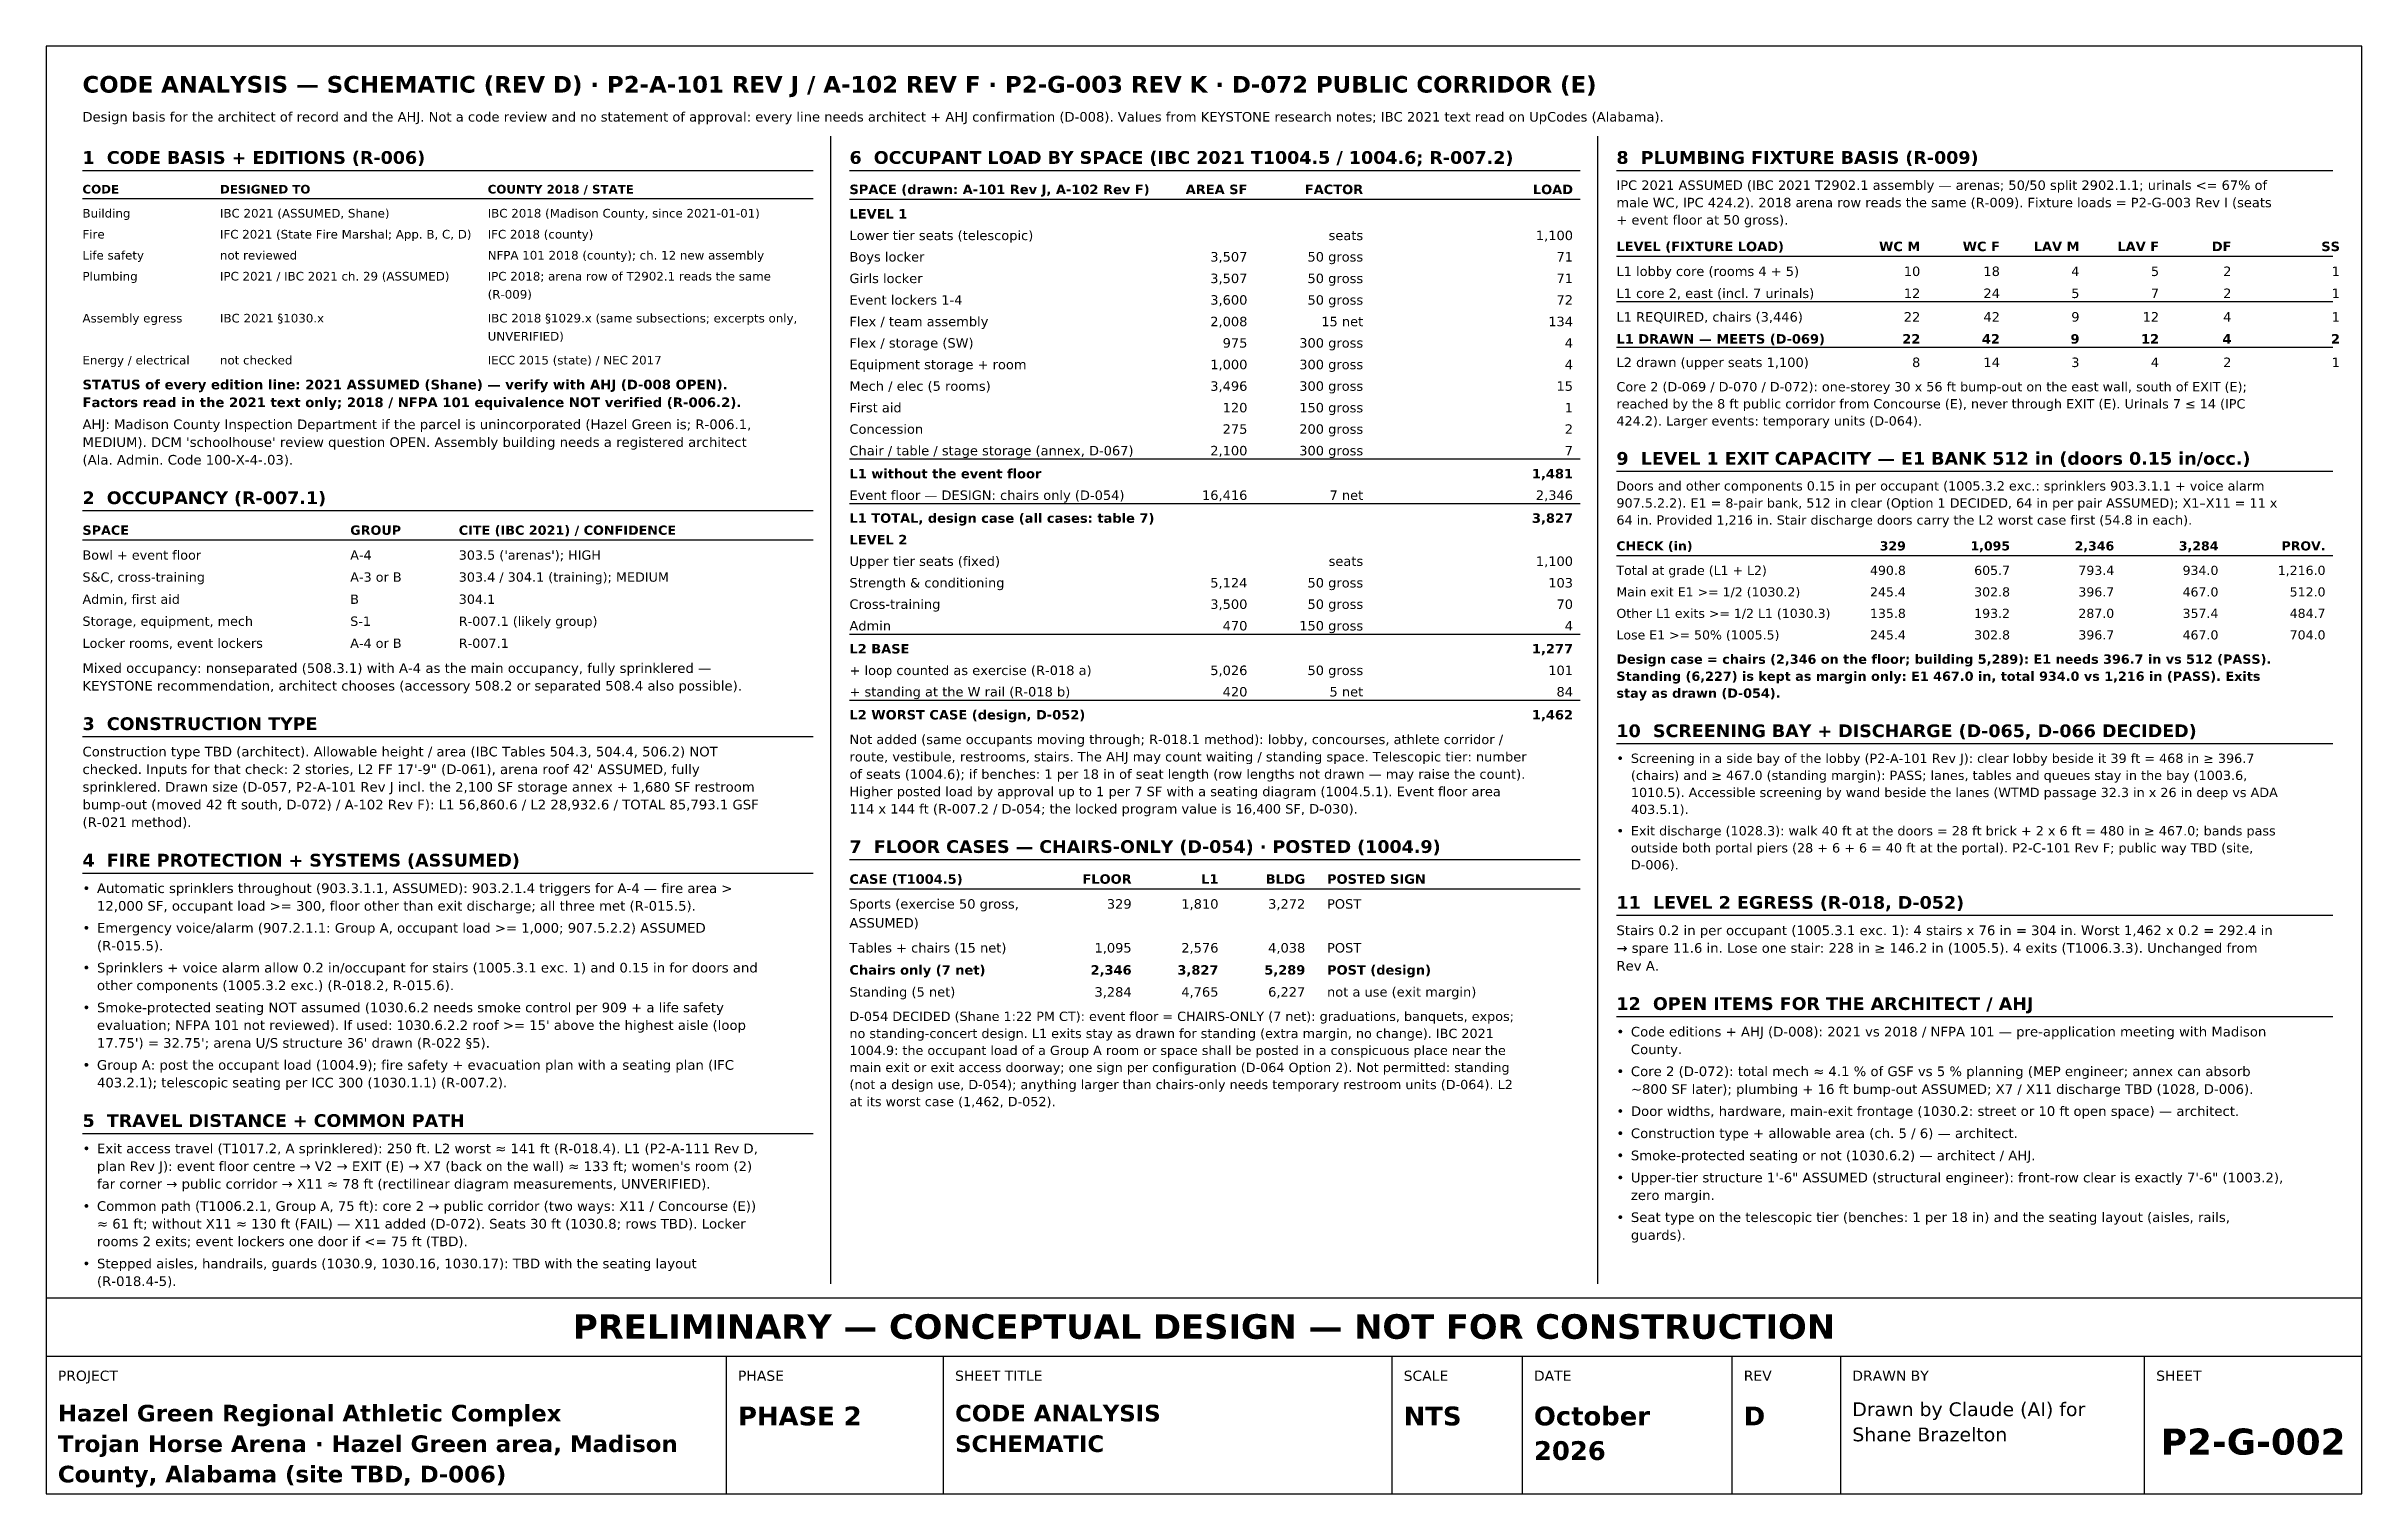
# Model space of a CAD drawing. Header units: inches. Extents: x 0.5 to 16.5, y 0.5 to 10.5.
import ezdxf
from ezdxf.enums import TextEntityAlignment as Align

# ---------------------------------------------------------------- set-up
doc = ezdxf.new("R2010")
doc.units = ezdxf.units.IN
doc.header["$MEASUREMENT"] = 0
for name, color, linetype in [('A-ANNO-TEXT', 7, 'Continuous'), ('G-ANNO-TABL', 7, 'Continuous'), ('G-ANNO-TTLB', 7, 'Continuous')]:
    doc.layers.add(name, color=color, linetype=linetype)
doc.styles.add('KS-BOLD', font='DejaVuSans-Bold.ttf')
doc.styles.add('KS-REG', font='DejaVuSans.ttf')

msp = doc.modelspace()

# ---------------------------------------------------------------- linework, layer by layer
at = {"layer": 'A-ANNO-TEXT'}
for p, q in [((5.92, 9.88), (5.92, 1.95)), ((11.22, 9.88), (11.22, 1.95)), ((0.75, 9.643), (5.8, 9.643)), ((6.05, 9.643), (11.1, 9.643)), ((11.35, 9.643), (16.3, 9.643)), ((11.35, 7.564), (16.3, 7.564)), ((0.75, 7.292), (5.8, 7.292)), ((0.75, 5.731), (5.8, 5.731)), ((11.35, 5.682), (16.3, 5.682)), ((6.05, 4.882), (11.1, 4.882)), ((0.75, 4.788), (5.8, 4.788)), ((11.35, 4.496), (16.3, 4.496)), ((11.35, 3.797), (16.3, 3.797)), ((0.75, 2.989), (5.8, 2.989))]:
    msp.add_line(p, q, dxfattribs=at)
at = {"layer": 'G-ANNO-TABL'}
for p, q in [((0.75, 9.448), (5.8, 9.448)), ((6.05, 9.444), (11.1, 9.444)), ((11.35, 9.05), (16.3, 9.05)), ((11.35, 8.736), (16.3, 8.736)), ((11.35, 8.421), (16.3, 8.421)), ((6.05, 7.649), (11.1, 7.649)), ((6.05, 7.341), (11.1, 7.341)), ((0.75, 7.09), (5.8, 7.09)), ((11.35, 6.982), (16.3, 6.982)), ((6.05, 6.439), (11.1, 6.439)), ((6.05, 5.983), (11.1, 5.983)), ((6.05, 4.679), (11.1, 4.679))]:
    msp.add_line(p, q, dxfattribs=at)
at = {"layer": 'G-ANNO-TTLB'}
for p, q in [((0.5, 1.45), (16.5, 1.45)), ((5.2, 0.5), (5.2, 1.45)), ((6.7, 0.5), (6.7, 1.45)), ((9.8, 0.5), (9.8, 1.45)), ((10.7, 0.5), (10.7, 1.45)), ((12.15, 0.5), (12.15, 1.45)), ((12.9, 0.5), (12.9, 1.45)), ((15, 0.5), (15, 1.45))]:
    msp.add_line(p, q, dxfattribs=at)
for points in [[(0.5, 0.5), (16.5, 0.5), (16.5, 10.5), (0.5, 10.5)], [(0.5, 1.45), (16.5, 1.45), (16.5, 1.85), (0.5, 1.85)]]:
    msp.add_lwpolyline(points, close=True, dxfattribs=at)

# ---------------------------------------------------------------- texts
at = {"layer": 'A-ANNO-TEXT'}
for s, height, style, p in [('CODE ANALYSIS — SCHEMATIC (REV D) · P2-A-101 REV J / A-102 REV F · P2-G-003 REV K · D-072 PUBLIC CORRIDOR (E)', 0.115, 'KS-BOLD', (0.75, 10.18)), ('Design basis for the architect of record and the AHJ. Not a code review and no statement of approval: every line needs architect + AHJ confirmation (D-008). Values from KEYSTONE research notes; IBC 2021 text read on UpCodes (Alabama).', 0.066, 'KS-REG', (0.75, 9.98)), ('1  CODE BASIS + EDITIONS (R-006)', 0.08806, 'KS-BOLD', (0.75, 9.688)), ('6  OCCUPANT LOAD BY SPACE (IBC 2021 T1004.5 / 1004.6; R-007.2)', 0.08806, 'KS-BOLD', (6.05, 9.688)), ('8  PLUMBING FIXTURE BASIS (R-009)', 0.08806, 'KS-BOLD', (11.35, 9.688)), ('male WC, IPC 424.2). 2018 arena row reads the same (R-009). Fixture loads = P2-G-003 Rev I (seats', 0.06545, 'KS-REG', (11.35, 9.388)), ('IPC 2021 ASSUMED (IBC 2021 T2902.1 assembly — arenas; 50/50 split 2902.1.1; urinals <= 67% of', 0.06545, 'KS-REG', (11.35, 9.508)), ('+ event floor at 50 gross).', 0.06545, 'KS-REG', (11.35, 9.268)), ('STATUS of every edition line: 2021 ASSUMED (Shane) — verify with AHJ (D-008 OPEN).', 0.06664, 'KS-BOLD', (0.75, 8.13)), ('Core 2 (D-069 / D-070 / D-072): one-storey 30 x 56 ft bump-out on the east wall, south of EXIT (E);', 0.06426, 'KS-REG', (11.35, 8.116)), ('Factors read in the 2021 text only; 2018 / NFPA 101 equivalence NOT verified (R-006.2).', 0.06664, 'KS-BOLD', (0.75, 8.007)), ('reached by the 8 ft public corridor from Concourse (E), never through EXIT (E). Urinals 7 ≤ 14 (IPC', 0.06426, 'KS-REG', (11.35, 7.998)), ('AHJ: Madison County Inspection Department if the parcel is unincorporated (Hazel Green is; R-006.1,', 0.06664, 'KS-REG', (0.75, 7.855)), ('424.2). Larger events: temporary units (D-064).', 0.06426, 'KS-REG', (11.35, 7.88)), ("MEDIUM). DCM 'schoolhouse' review question OPEN. Assembly building needs a registered architect", 0.06664, 'KS-REG', (0.75, 7.732)), ('9  LEVEL 1 EXIT CAPACITY — E1 BANK 512 in (doors 0.15 in/occ.)', 0.08806, 'KS-BOLD', (11.35, 7.609)), ('(Ala. Admin. Code 100-X-4-.03).', 0.06664, 'KS-REG', (0.75, 7.61)), ('2  OCCUPANCY (R-007.1)', 0.08806, 'KS-BOLD', (0.75, 7.337)), ('907.5.2.2). E1 = 8-pair bank, 512 in clear (Option 1 DECIDED, 64 in per pair ASSUMED); X1–X11 = 11 x', 0.06426, 'KS-REG', (11.35, 7.313)), ('Doors and other components 0.15 in per occupant (1005.3.2 exc.: sprinklers 903.3.1.1 + voice alarm', 0.06426, 'KS-REG', (11.35, 7.431)), ('64 in. Provided 1,216 in. Stair discharge doors carry the L2 worst case first (54.8 in each).', 0.06426, 'KS-REG', (11.35, 7.195)), ('Mixed occupancy: nonseparated (508.3.1) with A-4 as the main occupancy, fully sprinklered —', 0.06664, 'KS-REG', (0.75, 6.171)), ('Design case = chairs (2,346 on the floor; building 5,289): E1 needs 396.7 in vs 512 (PASS).', 0.06426, 'KS-BOLD', (11.35, 6.234)), ('KEYSTONE recommendation, architect chooses (accessory 508.2 or separated 508.4 also possible).', 0.06664, 'KS-REG', (0.75, 6.049)), ('Standing (6,227) is kept as margin only: E1 467.0 in, total 934.0 vs 1,216 in (PASS). Exits', 0.06426, 'KS-BOLD', (11.35, 6.116)), ('stay as drawn (D-054).', 0.06426, 'KS-BOLD', (11.35, 5.999)), ('3  CONSTRUCTION TYPE', 0.08806, 'KS-BOLD', (0.75, 5.776)), ('10  SCREENING BAY + DISCHARGE (D-065, D-066 DECIDED)', 0.08806, 'KS-BOLD', (11.35, 5.727)), ('Construction type TBD (architect). Allowable height / area (IBC Tables 504.3, 504.4, 506.2) NOT', 0.06664, 'KS-REG', (0.75, 5.594)), ('route, vestibule, restrooms, stairs. The AHJ may count waiting / standing space. Telescopic tier: number', 0.06545, 'KS-REG', (6.05, 5.559)), ('Not added (same occupants moving through; R-018.1 method): lobby, concourses, athlete corridor /', 0.06545, 'KS-REG', (6.05, 5.679)), ('Screening in a side bay of the lobby (P2-A-101 Rev J): clear lobby beside it 39 ft = 468 in ≥ 396.7', 0.06426, 'KS-REG', (11.45, 5.549)), ('checked. Inputs for that check: 2 stories, L2 FF 17\'-9" (D-061), arena roof 42\' ASSUMED, fully', 0.06664, 'KS-REG', (0.75, 5.472)), ('of seats (1004.6); if benches: 1 per 18 in of seat length (row lengths not drawn — may raise the count).', 0.06545, 'KS-REG', (6.05, 5.439)), ('•', 0.0643, 'KS-REG', (11.35, 5.549)), ('(chairs) and ≥ 467.0 (standing margin): PASS; lanes, tables and queues stay in the bay (1003.6,', 0.06426, 'KS-REG', (11.45, 5.431)), ('sprinklered. Drawn size (D-057, P2-A-101 Rev J incl. the 2,100 SF storage annex + 1,680 SF restroom', 0.06664, 'KS-REG', (0.75, 5.35)), ('bump-out (moved 42 ft south, D-072) / A-102 Rev F): L1 56,860.6 / L2 28,932.6 / TOTAL 85,793.1 GSF', 0.06664, 'KS-REG', (0.75, 5.228)), ('Higher posted load by approval up to 1 per 7 SF with a seating diagram (1004.5.1). Event floor area', 0.06545, 'KS-REG', (6.05, 5.319)), ('1010.5). Accessible screening by wand beside the lanes (WTMD passage 32.3 in x 26 in deep vs ADA', 0.06426, 'KS-REG', (11.45, 5.313)), ('(R-021 method).', 0.06664, 'KS-REG', (0.75, 5.106)), ('114 x 144 ft (R-007.2 / D-054; the locked program value is 16,400 SF, D-030).', 0.06545, 'KS-REG', (6.05, 5.199)), ('403.5.1).', 0.0643, 'KS-REG', (11.45, 5.196)), ('7  FLOOR CASES — CHAIRS-ONLY (D-054) · POSTED (1004.9)', 0.08806, 'KS-BOLD', (6.05, 4.927)), ('•', 0.0643, 'KS-REG', (11.35, 5.048)), ('outside both portal piers (28 + 6 + 6 = 40 ft at the portal). P2-C-101 Rev F; public way TBD (site,', 0.06426, 'KS-REG', (11.45, 4.93)), ('Exit discharge (1028.3): walk 40 ft at the doors = 28 ft brick + 2 x 6 ft = 480 in ≥ 467.0; bands pass', 0.06426, 'KS-REG', (11.45, 5.048)), ('4  FIRE PROTECTION + SYSTEMS (ASSUMED)', 0.08806, 'KS-BOLD', (0.75, 4.833)), ('D-006).', 0.0643, 'KS-REG', (11.45, 4.813)), ('•', 0.0666, 'KS-REG', (0.75, 4.65)), ('Automatic sprinklers throughout (903.3.1.1, ASSUMED): 903.2.1.4 triggers for A-4 — fire area >', 0.06664, 'KS-REG', (0.85, 4.65)), ('12,000 SF, occupant load >= 300, floor other than exit discharge; all three met (R-015.5).', 0.06664, 'KS-REG', (0.85, 4.528)), ('11  LEVEL 2 EGRESS (R-018, D-052)', 0.08806, 'KS-BOLD', (11.35, 4.541)), ('•', 0.0666, 'KS-REG', (0.75, 4.376)), ('(R-015.5).', 0.0666, 'KS-REG', (0.85, 4.253)), ('Emergency voice/alarm (907.2.1.1: Group A, occupant load >= 1,000; 907.5.2.2) ASSUMED', 0.06664, 'KS-REG', (0.85, 4.376)), ('Stairs 0.2 in per occupant (1005.3.1 exc. 1): 4 stairs x 76 in = 304 in. Worst 1,462 x 0.2 = 292.4 in', 0.06664, 'KS-REG', (11.35, 4.359)), ('Sprinklers + voice alarm allow 0.2 in/occupant for stairs (1005.3.1 exc. 1) and 0.15 in for doors and', 0.06664, 'KS-REG', (0.85, 4.101)), ('→ spare 11.6 in. Lose one stair: 228 in ≥ 146.2 in (1005.5). 4 exits (T1006.3.3). Unchanged from', 0.06664, 'KS-REG', (11.35, 4.237)), ('Rev A.', 0.0666, 'KS-REG', (11.35, 4.114)), ('•', 0.0666, 'KS-REG', (0.75, 4.101)), ('other components (1005.3.2 exc.) (R-018.2, R-015.6).', 0.06664, 'KS-REG', (0.85, 3.979)), ('•', 0.0666, 'KS-REG', (0.75, 3.826)), ('Smoke-protected seating NOT assumed (1030.6.2 needs smoke control per 909 + a life safety', 0.06664, 'KS-REG', (0.85, 3.826)), ('12  OPEN ITEMS FOR THE ARCHITECT / AHJ', 0.08806, 'KS-BOLD', (11.35, 3.842)), ("evaluation; NFPA 101 not reviewed). If used: 1030.6.2.2 roof >= 15' above the highest aisle (loop", 0.06664, 'KS-REG', (0.85, 3.704)), ('no standing-concert design. L1 exits stay as drawn for standing (extra margin, no change). IBC 2021', 0.06426, 'KS-REG', (6.05, 3.648)), ('D-054 DECIDED (Shane 1:22 PM CT): event floor = CHAIRS-ONLY (7 net): graduations, banquets, expos;', 0.06426, 'KS-REG', (6.05, 3.766)), ('•', 0.0666, 'KS-REG', (11.35, 3.659)), ('Code editions + AHJ (D-008): 2021 vs 2018 / NFPA 101 — pre-application meeting with Madison', 0.06664, 'KS-REG', (11.45, 3.659)), ("17.75') = 32.75'; arena U/S structure 36' drawn (R-022 §5).", 0.06664, 'KS-REG', (0.85, 3.581)), ('1004.9: the occupant load of a Group A room or space shall be posted in a conspicuous place near the', 0.06426, 'KS-REG', (6.05, 3.531)), ('County.', 0.0666, 'KS-REG', (11.45, 3.537)), ('•', 0.0666, 'KS-REG', (0.75, 3.429)), ('403.2.1); telescopic seating per ICC 300 (1030.1.1) (R-007.2).', 0.06664, 'KS-REG', (0.85, 3.307)), ('Group A: post the occupant load (1004.9); fire safety + evacuation plan with a seating plan (IFC', 0.06664, 'KS-REG', (0.85, 3.429)), ('main exit or exit access doorway; one sign per configuration (D-064 Option 2). Not permitted: standing', 0.06426, 'KS-REG', (6.05, 3.413)), ('(not a design use, D-054); anything larger than chairs-only needs temporary restroom units (D-064). L2', 0.06426, 'KS-REG', (6.05, 3.295)), ('•', 0.0666, 'KS-REG', (11.35, 3.385)), ('Core 2 (D-072): total mech ≈ 4.1 % of GSF vs 5 % planning (MEP engineer; annex can absorb', 0.06664, 'KS-REG', (11.45, 3.385)), ('at its worst case (1,462, D-052).', 0.06426, 'KS-REG', (6.05, 3.177)), ('~800 SF later); plumbing + 16 ft bump-out ASSUMED; X7 / X11 discharge TBD (1028, D-006).', 0.06664, 'KS-REG', (11.45, 3.262)), ('5  TRAVEL DISTANCE + COMMON PATH', 0.08806, 'KS-BOLD', (0.75, 3.034)), ('•', 0.0666, 'KS-REG', (11.35, 3.11)), ('Door widths, hardware, main-exit frontage (1030.2: street or 10 ft open space) — architect.', 0.06664, 'KS-REG', (11.45, 3.11)), ('•', 0.0666, 'KS-REG', (0.75, 2.852)), ('Exit access travel (T1017.2, A sprinklered): 250 ft. L2 worst ≈ 141 ft (R-018.4). L1 (P2-A-111 Rev D,', 0.06664, 'KS-REG', (0.85, 2.852)), ('•', 0.0666, 'KS-REG', (11.35, 2.957)), ('Construction type + allowable area (ch. 5 / 6) — architect.', 0.06664, 'KS-REG', (11.45, 2.957)), ("plan Rev J): event floor centre → V2 → EXIT (E) → X7 (back on the wall) ≈ 133 ft; women's room (2)", 0.06664, 'KS-REG', (0.85, 2.729)), ('•', 0.0666, 'KS-REG', (11.35, 2.804)), ('Smoke-protected seating or not (1030.6.2) — architect / AHJ.', 0.06664, 'KS-REG', (11.45, 2.804)), ('Upper-tier structure 1\'-6" ASSUMED (structural engineer): front-row clear is exactly 7\'-6" (1003.2),', 0.06664, 'KS-REG', (11.45, 2.651)), ('far corner → public corridor → X11 ≈ 78 ft (rectilinear diagram measurements, UNVERIFIED).', 0.06664, 'KS-REG', (0.85, 2.607)), ('•', 0.0666, 'KS-REG', (11.35, 2.651)), ('zero margin.', 0.06664, 'KS-REG', (11.45, 2.529)), ('•', 0.0666, 'KS-REG', (0.75, 2.454)), ('Common path (T1006.2.1, Group A, 75 ft): core 2 → public corridor (two ways: X11 / Concourse (E))', 0.06664, 'KS-REG', (0.85, 2.454)), ('≈ 61 ft; without X11 ≈ 130 ft (FAIL) — X11 added (D-072). Seats 30 ft (1030.8; rows TBD). Locker', 0.06664, 'KS-REG', (0.85, 2.332)), ('•', 0.0666, 'KS-REG', (11.35, 2.377)), ('Seat type on the telescopic tier (benches: 1 per 18 in) and the seating layout (aisles, rails,', 0.06664, 'KS-REG', (11.45, 2.377)), ('rooms 2 exits; event lockers one door if <= 75 ft (TBD).', 0.06664, 'KS-REG', (0.85, 2.21)), ('guards).', 0.0666, 'KS-REG', (11.45, 2.254)), ('•', 0.0666, 'KS-REG', (0.75, 2.057)), ('Stepped aisles, handrails, guards (1030.9, 1030.16, 1030.17): TBD with the seating layout', 0.06664, 'KS-REG', (0.85, 2.057)), ('(R-018.4-5).', 0.06664, 'KS-REG', (0.85, 1.935))]:
    msp.add_text(s, height=height, dxfattribs=dict(at, style=style)).set_placement(p)
at = {"layer": 'G-ANNO-TABL'}
for s, height, style, p in [('CODE', 0.0595, 'KS-BOLD', (0.75, 9.483)), ('DESIGNED TO', 0.0595, 'KS-BOLD', (1.7, 9.483)), ('COUNTY 2018 / STATE', 0.0595, 'KS-BOLD', (3.55, 9.483)), ('SPACE (drawn: A-101 Rev J, A-102 Rev F)', 0.06545, 'KS-BOLD', (6.05, 9.479)), ('Building', 0.0595, 'KS-REG', (0.75, 9.317)), ('IBC 2021 (ASSUMED, Shane)', 0.0595, 'KS-REG', (1.7, 9.317)), ('IBC 2018 (Madison County, since 2021-01-01)', 0.0595, 'KS-REG', (3.55, 9.317)), ('LEVEL 1', 0.0654, 'KS-BOLD', (6.05, 9.31)), ('Fire', 0.0595, 'KS-REG', (0.75, 9.172)), ('IFC 2021 (State Fire Marshal; App. B, C, D)', 0.0595, 'KS-REG', (1.7, 9.172)), ('IFC 2018 (county)', 0.0595, 'KS-REG', (3.55, 9.172)), ('Lower tier seats (telescopic)', 0.06545, 'KS-REG', (6.05, 9.161)), ('LEVEL (FIXTURE LOAD)', 0.06545, 'KS-BOLD', (11.35, 9.085)), ('Life safety', 0.0595, 'KS-REG', (0.75, 9.027)), ('not reviewed', 0.0595, 'KS-REG', (1.7, 9.027)), ('NFPA 101 2018 (county); ch. 12 new assembly', 0.0595, 'KS-REG', (3.55, 9.027)), ('Boys locker', 0.06545, 'KS-REG', (6.05, 9.013)), ('L1 lobby core (rooms 4 + 5)', 0.06545, 'KS-REG', (11.35, 8.913)), ('Plumbing', 0.0595, 'KS-REG', (0.75, 8.882)), ('IPC 2021 / IBC 2021 ch. 29 (ASSUMED)', 0.0595, 'KS-REG', (1.7, 8.882)), ('(R-009)', 0.0595, 'KS-REG', (3.55, 8.757)), ('IPC 2018; arena row of T2902.1 reads the same', 0.0595, 'KS-REG', (3.55, 8.882)), ('Girls locker', 0.06545, 'KS-REG', (6.05, 8.864)), ('L1 core 2, east (incl. 7 urinals)', 0.06545, 'KS-REG', (11.35, 8.761)), ('Assembly egress', 0.0595, 'KS-REG', (0.75, 8.592)), ('IBC 2021 §1030.x', 0.0595, 'KS-REG', (1.7, 8.592)), ('IBC 2018 §1029.x (same subsections; excerpts only,', 0.0595, 'KS-REG', (3.55, 8.592)), ('Event lockers 1-4', 0.06545, 'KS-REG', (6.05, 8.715)), ('L1 REQUIRED, chairs (3,446)', 0.06545, 'KS-REG', (11.35, 8.598)), ('UNVERIFIED)', 0.0595, 'KS-REG', (3.55, 8.467)), ('Flex / team assembly', 0.06545, 'KS-REG', (6.05, 8.566)), ('Flex / storage (SW)', 0.06545, 'KS-REG', (6.05, 8.418)), ('L1 DRAWN — MEETS (D-069)', 0.06545, 'KS-BOLD', (11.35, 8.446)), ('Energy / electrical', 0.0595, 'KS-REG', (0.75, 8.302)), ('not checked', 0.0595, 'KS-REG', (1.7, 8.302)), ('IECC 2015 (state) / NEC 2017', 0.0595, 'KS-REG', (3.55, 8.302)), ('Equipment storage + room', 0.06545, 'KS-REG', (6.05, 8.269)), ('L2 drawn (upper seats 1,100)', 0.06545, 'KS-REG', (11.35, 8.284)), ('Mech / elec (5 rooms)', 0.06545, 'KS-REG', (6.05, 8.12)), ('First aid', 0.0654, 'KS-REG', (6.05, 7.971)), ('Concession', 0.0654, 'KS-REG', (6.05, 7.823)), ('Chair / table / stage storage (annex, D-067)', 0.06545, 'KS-REG', (6.05, 7.674)), ('L1 without the event floor', 0.06545, 'KS-BOLD', (6.05, 7.515)), ('Event floor — DESIGN: chairs only (D-054)', 0.06545, 'KS-REG', (6.05, 7.366)), ('L1 TOTAL, design case (all cases: table 7)', 0.06545, 'KS-BOLD', (6.05, 7.208)), ('SPACE', 0.0643, 'KS-BOLD', (0.75, 7.125)), ('GROUP', 0.0643, 'KS-BOLD', (2.6, 7.125)), ('CITE (IBC 2021) / CONFIDENCE', 0.06426, 'KS-BOLD', (3.35, 7.125)), ('LEVEL 2', 0.0654, 'KS-BOLD', (6.05, 7.059)), ('CHECK (in)', 0.0631, 'KS-BOLD', (11.35, 7.017)), ('Bowl + event floor', 0.06426, 'KS-REG', (0.75, 6.953)), ('A-4', 0.0643, 'KS-REG', (2.6, 6.953)), ("303.5 ('arenas'); HIGH", 0.06426, 'KS-REG', (3.35, 6.953)), ('Upper tier seats (fixed)', 0.06545, 'KS-REG', (6.05, 6.91)), ('Total at grade (L1 + L2)', 0.06307, 'KS-REG', (11.35, 6.848)), ('S&C, cross-training', 0.06426, 'KS-REG', (0.75, 6.801)), ('A-3 or B', 0.0643, 'KS-REG', (2.6, 6.801)), ('303.4 / 304.1 (training); MEDIUM', 0.06426, 'KS-REG', (3.35, 6.801)), ('Strength & conditioning', 0.06545, 'KS-REG', (6.05, 6.761)), ('Main exit E1 >= 1/2 (1030.2)', 0.06307, 'KS-REG', (11.35, 6.699)), ('Admin, first aid', 0.06426, 'KS-REG', (0.75, 6.648)), ('Storage, equipment, mech', 0.06426, 'KS-REG', (0.75, 6.496)), ('S-1', 0.0643, 'KS-REG', (2.6, 6.496)), ('B', 0.0643, 'KS-REG', (2.6, 6.648)), ('304.1', 0.0643, 'KS-REG', (3.35, 6.648)), ('R-007.1 (likely group)', 0.06426, 'KS-REG', (3.35, 6.496)), ('Cross-training', 0.06545, 'KS-REG', (6.05, 6.613)), ('Other L1 exits >= 1/2 L1 (1030.3)', 0.06307, 'KS-REG', (11.35, 6.551)), ('Locker rooms, event lockers', 0.06426, 'KS-REG', (0.75, 6.344)), ('A-4 or B', 0.0643, 'KS-REG', (2.6, 6.344)), ('R-007.1', 0.0643, 'KS-REG', (3.35, 6.344)), ('Admin', 0.0654, 'KS-REG', (6.05, 6.464)), ('Lose E1 >= 50% (1005.5)', 0.06307, 'KS-REG', (11.35, 6.402)), ('L2 BASE', 0.0654, 'KS-BOLD', (6.05, 6.305)), ('+ loop counted as exercise (R-018 a)', 0.06545, 'KS-REG', (6.05, 6.156)), ('+ standing at the W rail (R-018 b)', 0.06545, 'KS-REG', (6.05, 6.008)), ('L2 WORST CASE (design, D-052)', 0.06545, 'KS-BOLD', (6.05, 5.849)), ('CASE (T1004.5)', 0.06545, 'KS-BOLD', (6.05, 4.714)), ('POSTED SIGN', 0.06545, 'KS-BOLD', (9.35, 4.714)), ('Sports (exercise 50 gross,', 0.06545, 'KS-REG', (6.05, 4.542)), ('POST', 0.0654, 'KS-REG', (9.35, 4.542)), ('ASSUMED)', 0.0654, 'KS-REG', (6.05, 4.411)), ('Tables + chairs (15 net)', 0.06545, 'KS-REG', (6.05, 4.239)), ('POST', 0.0654, 'KS-REG', (9.35, 4.239)), ('Chairs only (7 net)', 0.06545, 'KS-BOLD', (6.05, 4.086)), ('Standing (5 net)', 0.06545, 'KS-REG', (6.05, 3.934)), ('POST (design)', 0.06545, 'KS-BOLD', (9.35, 4.086)), ('not a use (exit margin)', 0.06545, 'KS-REG', (9.35, 3.934))]:
    msp.add_text(s, height=height, dxfattribs=dict(at, style=style)).set_placement(p)
for s, height, style, p in [('AREA SF', 0.0654, 'KS-BOLD', (8.8, 9.479)), ('FACTOR', 0.0654, 'KS-BOLD', (9.6, 9.479)), ('LOAD', 0.0654, 'KS-BOLD', (11.05, 9.479)), ('seats', 0.0654, 'KS-REG', (9.6, 9.161)), ('1,100', 0.0654, 'KS-REG', (11.05, 9.161)), ('WC M', 0.0654, 'KS-BOLD', (13.45, 9.085)), ('WC F', 0.0654, 'KS-BOLD', (14, 9.085)), ('LAV M', 0.0654, 'KS-BOLD', (14.55, 9.085)), ('LAV F', 0.0654, 'KS-BOLD', (15.1, 9.085)), ('DF', 0.0654, 'KS-BOLD', (15.6, 9.085)), ('SS', 0.0654, 'KS-BOLD', (16.35, 9.085)), ('3,507', 0.0654, 'KS-REG', (8.8, 9.013)), ('50 gross', 0.0654, 'KS-REG', (9.6, 9.013)), ('71', 0.0654, 'KS-REG', (11.05, 9.013)), ('10', 0.0654, 'KS-REG', (13.45, 8.913)), ('18', 0.0654, 'KS-REG', (14, 8.913)), ('4', 0.0654, 'KS-REG', (14.55, 8.913)), ('5', 0.0654, 'KS-REG', (15.1, 8.913)), ('2', 0.0654, 'KS-REG', (15.6, 8.913)), ('1', 0.0654, 'KS-REG', (16.35, 8.913)), ('3,507', 0.0654, 'KS-REG', (8.8, 8.864)), ('50 gross', 0.0654, 'KS-REG', (9.6, 8.864)), ('71', 0.0654, 'KS-REG', (11.05, 8.864)), ('12', 0.0654, 'KS-REG', (13.45, 8.761)), ('24', 0.0654, 'KS-REG', (14, 8.761)), ('5', 0.0654, 'KS-REG', (14.55, 8.761)), ('7', 0.0654, 'KS-REG', (15.1, 8.761)), ('2', 0.0654, 'KS-REG', (15.6, 8.761)), ('1', 0.0654, 'KS-REG', (16.35, 8.761)), ('3,600', 0.0654, 'KS-REG', (8.8, 8.715)), ('50 gross', 0.0654, 'KS-REG', (9.6, 8.715)), ('72', 0.0654, 'KS-REG', (11.05, 8.715)), ('22', 0.0654, 'KS-REG', (13.45, 8.598)), ('42', 0.0654, 'KS-REG', (14, 8.598)), ('9', 0.0654, 'KS-REG', (14.55, 8.598)), ('12', 0.0654, 'KS-REG', (15.1, 8.598)), ('4', 0.0654, 'KS-REG', (15.6, 8.598)), ('1', 0.0654, 'KS-REG', (16.35, 8.598)), ('2,008', 0.0654, 'KS-REG', (8.8, 8.566)), ('975', 0.0654, 'KS-REG', (8.8, 8.418)), ('300 gross', 0.0654, 'KS-REG', (9.6, 8.418)), ('15 net', 0.0654, 'KS-REG', (9.6, 8.566)), ('134', 0.0654, 'KS-REG', (11.05, 8.566)), ('4', 0.0654, 'KS-REG', (11.05, 8.418)), ('22', 0.0654, 'KS-BOLD', (13.45, 8.446)), ('42', 0.0654, 'KS-BOLD', (14, 8.446)), ('9', 0.0654, 'KS-BOLD', (14.55, 8.446)), ('12', 0.0654, 'KS-BOLD', (15.1, 8.446)), ('4', 0.0654, 'KS-BOLD', (15.6, 8.446)), ('2', 0.0654, 'KS-BOLD', (16.35, 8.446)), ('1,000', 0.0654, 'KS-REG', (8.8, 8.269)), ('300 gross', 0.0654, 'KS-REG', (9.6, 8.269)), ('4', 0.0654, 'KS-REG', (11.05, 8.269)), ('8', 0.0654, 'KS-REG', (13.45, 8.284)), ('14', 0.0654, 'KS-REG', (14, 8.284)), ('3', 0.0654, 'KS-REG', (14.55, 8.284)), ('4', 0.0654, 'KS-REG', (15.1, 8.284)), ('2', 0.0654, 'KS-REG', (15.6, 8.284)), ('1', 0.0654, 'KS-REG', (16.35, 8.284)), ('3,496', 0.0654, 'KS-REG', (8.8, 8.12)), ('300 gross', 0.0654, 'KS-REG', (9.6, 8.12)), ('15', 0.0654, 'KS-REG', (11.05, 8.12)), ('120', 0.0654, 'KS-REG', (8.8, 7.971)), ('150 gross', 0.0654, 'KS-REG', (9.6, 7.971)), ('1', 0.0654, 'KS-REG', (11.05, 7.971)), ('275', 0.0654, 'KS-REG', (8.8, 7.823)), ('200 gross', 0.0654, 'KS-REG', (9.6, 7.823)), ('2', 0.0654, 'KS-REG', (11.05, 7.823)), ('2,100', 0.0654, 'KS-REG', (8.8, 7.674)), ('300 gross', 0.0654, 'KS-REG', (9.6, 7.674)), ('7', 0.0654, 'KS-REG', (11.05, 7.674)), ('1,481', 0.0654, 'KS-BOLD', (11.05, 7.515)), ('16,416', 0.0654, 'KS-REG', (8.8, 7.366)), ('7 net', 0.0654, 'KS-REG', (9.6, 7.366)), ('2,346', 0.0654, 'KS-REG', (11.05, 7.366)), ('3,827', 0.0654, 'KS-BOLD', (11.05, 7.208)), ('329', 0.0631, 'KS-BOLD', (13.35, 7.017)), ('1,095', 0.0631, 'KS-BOLD', (14.07, 7.017)), ('2,346', 0.0631, 'KS-BOLD', (14.79, 7.017)), ('3,284', 0.0631, 'KS-BOLD', (15.51, 7.017)), ('PROV.', 0.0631, 'KS-BOLD', (16.25, 7.017)), ('seats', 0.0654, 'KS-REG', (9.6, 6.91)), ('1,100', 0.0654, 'KS-REG', (11.05, 6.91)), ('490.8', 0.0631, 'KS-REG', (13.35, 6.848)), ('605.7', 0.0631, 'KS-REG', (14.07, 6.848)), ('793.4', 0.0631, 'KS-REG', (14.79, 6.848)), ('934.0', 0.0631, 'KS-REG', (15.51, 6.848)), ('1,216.0', 0.0631, 'KS-REG', (16.25, 6.848)), ('5,124', 0.0654, 'KS-REG', (8.8, 6.761)), ('50 gross', 0.0654, 'KS-REG', (9.6, 6.761)), ('103', 0.0654, 'KS-REG', (11.05, 6.761)), ('245.4', 0.0631, 'KS-REG', (13.35, 6.699)), ('302.8', 0.0631, 'KS-REG', (14.07, 6.699)), ('396.7', 0.0631, 'KS-REG', (14.79, 6.699)), ('467.0', 0.0631, 'KS-REG', (15.51, 6.699)), ('512.0', 0.0631, 'KS-REG', (16.25, 6.699)), ('3,500', 0.0654, 'KS-REG', (8.8, 6.613)), ('50 gross', 0.0654, 'KS-REG', (9.6, 6.613)), ('70', 0.0654, 'KS-REG', (11.05, 6.613)), ('135.8', 0.0631, 'KS-REG', (13.35, 6.551)), ('193.2', 0.0631, 'KS-REG', (14.07, 6.551)), ('287.0', 0.0631, 'KS-REG', (14.79, 6.551)), ('357.4', 0.0631, 'KS-REG', (15.51, 6.551)), ('484.7', 0.0631, 'KS-REG', (16.25, 6.551)), ('470', 0.0654, 'KS-REG', (8.8, 6.464)), ('150 gross', 0.0654, 'KS-REG', (9.6, 6.464)), ('4', 0.0654, 'KS-REG', (11.05, 6.464)), ('245.4', 0.0631, 'KS-REG', (13.35, 6.402)), ('302.8', 0.0631, 'KS-REG', (14.07, 6.402)), ('396.7', 0.0631, 'KS-REG', (14.79, 6.402)), ('467.0', 0.0631, 'KS-REG', (15.51, 6.402)), ('704.0', 0.0631, 'KS-REG', (16.25, 6.402)), ('1,277', 0.0654, 'KS-BOLD', (11.05, 6.305)), ('5,026', 0.0654, 'KS-REG', (8.8, 6.156)), ('50 gross', 0.0654, 'KS-REG', (9.6, 6.156)), ('101', 0.0654, 'KS-REG', (11.05, 6.156)), ('420', 0.0654, 'KS-REG', (8.8, 6.008)), ('5 net', 0.0654, 'KS-REG', (9.6, 6.008)), ('84', 0.0654, 'KS-REG', (11.05, 6.008)), ('1,462', 0.0654, 'KS-BOLD', (11.05, 5.849)), ('FLOOR', 0.0654, 'KS-BOLD', (8, 4.714)), ('L1', 0.0654, 'KS-BOLD', (8.6, 4.714)), ('BLDG', 0.0654, 'KS-BOLD', (9.2, 4.714)), ('329', 0.0654, 'KS-REG', (8, 4.542)), ('1,810', 0.0654, 'KS-REG', (8.6, 4.542)), ('3,272', 0.0654, 'KS-REG', (9.2, 4.542)), ('1,095', 0.0654, 'KS-REG', (8, 4.239)), ('2,576', 0.0654, 'KS-REG', (8.6, 4.239)), ('4,038', 0.0654, 'KS-REG', (9.2, 4.239)), ('2,346', 0.0654, 'KS-BOLD', (8, 4.086)), ('3,284', 0.0654, 'KS-REG', (8, 3.934)), ('3,827', 0.0654, 'KS-BOLD', (8.6, 4.086)), ('4,765', 0.0654, 'KS-REG', (8.6, 3.934)), ('5,289', 0.0654, 'KS-BOLD', (9.2, 4.086)), ('6,227', 0.0654, 'KS-REG', (9.2, 3.934))]:
    msp.add_text(s, height=height, dxfattribs=dict(at, style=style)).set_placement(p, align=Align.RIGHT)
at = {"layer": 'G-ANNO-TTLB', "style": 'KS-BOLD'}
for s, height, p in [('PRELIMINARY — CONCEPTUAL DESIGN — NOT FOR CONSTRUCTION', 0.17, (8.5, 1.57)), ('P2-G-002', 0.18, (15.75, 0.77))]:
    msp.add_text(s, height=height, dxfattribs=at).set_placement(p, align=Align.CENTER)
at = {"layer": 'G-ANNO-TTLB'}
for s, height, style, p in [('PROJECT', 0.07, 'KS-REG', (0.58, 1.28)), ('PHASE', 0.07, 'KS-REG', (5.28, 1.28)), ('SHEET TITLE', 0.07, 'KS-REG', (6.78, 1.28)), ('SCALE', 0.07, 'KS-REG', (9.88, 1.28)), ('DATE', 0.07, 'KS-REG', (10.78, 1.28)), ('REV', 0.07, 'KS-REG', (12.23, 1.28)), ('DRAWN BY', 0.07, 'KS-REG', (12.98, 1.28)), ('SHEET', 0.07, 'KS-REG', (15.08, 1.28)), ('Drawn by Claude (AI) for', 0.095, 'KS-REG', (12.98, 1.036)), ('Hazel Green Regional Athletic Complex', 0.115, 'KS-BOLD', (0.58, 0.999)), ('PHASE 2', 0.13, 'KS-BOLD', (5.28, 0.972)), ('CODE ANALYSIS', 0.115, 'KS-BOLD', (6.78, 0.999)), ('NTS', 0.13, 'KS-BOLD', (9.88, 0.972)), ('October', 0.13, 'KS-BOLD', (10.78, 0.972)), ('D', 0.13, 'KS-BOLD', (12.23, 0.972)), ('Shane Brazelton', 0.095, 'KS-REG', (12.98, 0.862)), ('Trojan Horse Arena · Hazel Green area, Madison', 0.115, 'KS-BOLD', (0.58, 0.788)), ('SCHEMATIC', 0.115, 'KS-BOLD', (6.78, 0.788)), ('2026', 0.13, 'KS-BOLD', (10.78, 0.733)), ('County, Alabama (site TBD, D-006)', 0.115, 'KS-BOLD', (0.58, 0.578))]:
    msp.add_text(s, height=height, dxfattribs=dict(at, style=style)).set_placement(p)

doc.saveas('drawing.dxf')
